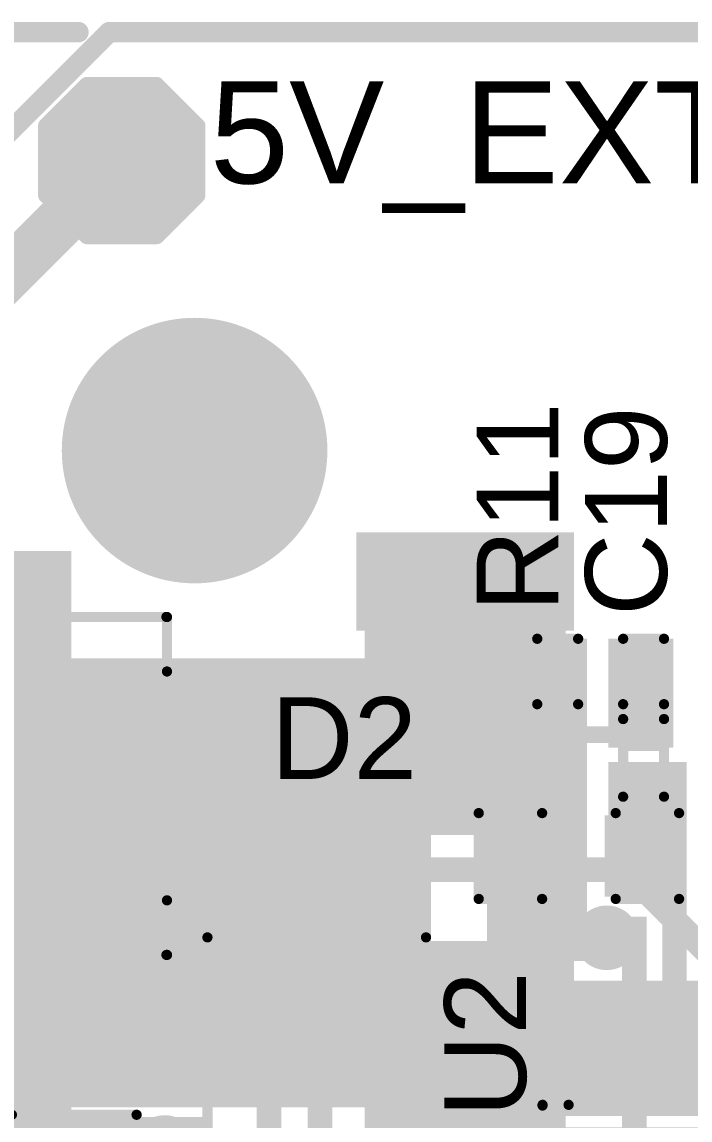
# Model space of a CAD drawing. Header units: millimetres. Extents: x -0.39 to 1.43, y -0.39 to 1.45.
# Drawn here: x -0.079 to 0.248, y 0.917 to 1.454 of the extents above; entities that cross this region are included whole.
import ezdxf

# ---------------------------------------------------------------- set-up
doc = ezdxf.new("R2010")
doc.units = ezdxf.units.MM
doc.header["$MEASUREMENT"] = 0
for name, color, linetype in [('BottomLayer', 5, 'Continuous'), ('BottomPaste', 16, 'Continuous'), ('BottomSolder', 6, 'Continuous'), ('Mechanical1', 6, 'Continuous'), ('Mechanical2', 216, 'Continuous'), ('MultiLayer', 9, 'Continuous'), ('PadHoleLayer', 156, 'Continuous'), ('TopLayer', 1, 'Continuous'), ('TopOverlay', 2, 'Continuous'), ('TopPaste', 8, 'Continuous'), ('TopSolder', 216, 'Continuous'), ('ViaHoleLayer', 16, 'Continuous')]:
    doc.layers.add(name, color=color, linetype=linetype)
doc.styles.add('Arial', font='', dxfattribs={"height": 0.2})
doc.styles.get('Arial').set_extended_font_data('Arial')

# ---------------------------------------------------------------- blocks, each defined once
blk = doc.blocks.new('10_HVSSOP___N___2')
at = {"layer": 'BottomLayer'}
h = blk.add_hatch(color=5, dxfattribs=at)
edge = h.paths.add_edge_path()
edge.add_arc((-0.02559, 0.02818), 0.00886, 0, 360)
h = blk.add_hatch(color=5, dxfattribs=at)
edge = h.paths.add_edge_path()
edge.add_arc((0.02559, 0.02818), 0.00886, 0, 360)
h = blk.add_hatch(color=5, dxfattribs=at)
edge = h.paths.add_edge_path()
edge.add_arc((-0.02559, 0), 0.00886, 0, 360)
h = blk.add_hatch(color=5, dxfattribs=at)
edge = h.paths.add_edge_path()
edge.add_arc((0.02559, 0), 0.00886, 0, 360)
h = blk.add_hatch(color=5, dxfattribs=at)
edge = h.paths.add_edge_path()
edge.add_arc((-0.02559, -0.02818), 0.00886, 0, 360)
h = blk.add_hatch(color=5, dxfattribs=at)
edge = h.paths.add_edge_path()
edge.add_arc((0.02559, -0.02818), 0.00886, 0, 360)
at = {"layer": 'BottomSolder'}
h = blk.add_hatch(color=6, dxfattribs=at)
edge = h.paths.add_edge_path()
edge.add_arc((-0.02559, 0.02818), 0.01286, 0, 360)
h = blk.add_hatch(color=6, dxfattribs=at)
edge = h.paths.add_edge_path()
edge.add_arc((0.02559, 0.02818), 0.01286, 0, 360)
h = blk.add_hatch(color=6, dxfattribs=at)
edge = h.paths.add_edge_path()
edge.add_arc((-0.02559, 0), 0.01286, 0, 360)
h = blk.add_hatch(color=6, dxfattribs=at)
edge = h.paths.add_edge_path()
edge.add_arc((0.02559, 0), 0.01286, 0, 360)
h = blk.add_hatch(color=6, dxfattribs=at)
edge = h.paths.add_edge_path()
edge.add_arc((-0.02559, -0.02818), 0.01286, 0, 360)
h = blk.add_hatch(color=6, dxfattribs=at)
edge = h.paths.add_edge_path()
edge.add_arc((0.02559, -0.02818), 0.01286, 0, 360)
at = {"layer": 'MultiLayer'}
h = blk.add_hatch(color=9, dxfattribs=at)
edge = h.paths.add_edge_path()
edge.add_arc((-0.02559, 0.02818), 0.00886, 0, 360)
h = blk.add_hatch(color=9, dxfattribs=at)
edge = h.paths.add_edge_path()
edge.add_arc((0.02559, 0.02818), 0.00886, 0, 360)
h = blk.add_hatch(color=9, dxfattribs=at)
edge = h.paths.add_edge_path()
edge.add_arc((-0.02559, 0), 0.00886, 0, 360)
h = blk.add_hatch(color=9, dxfattribs=at)
edge = h.paths.add_edge_path()
edge.add_arc((0.02559, 0), 0.00886, 0, 360)
h = blk.add_hatch(color=9, dxfattribs=at)
edge = h.paths.add_edge_path()
edge.add_arc((-0.02559, -0.02818), 0.00886, 0, 360)
h = blk.add_hatch(color=9, dxfattribs=at)
edge = h.paths.add_edge_path()
edge.add_arc((0.02559, -0.02818), 0.00886, 0, 360)
at = {"layer": 'PadHoleLayer'}
h = blk.add_hatch(color=156, dxfattribs=at)
edge = h.paths.add_edge_path()
edge.add_arc((-0.02559, 0.02818), 0.00591, 0, 360)
h = blk.add_hatch(color=156, dxfattribs=at)
edge = h.paths.add_edge_path()
edge.add_arc((0.02559, 0.02818), 0.00591, 0, 360)
h = blk.add_hatch(color=156, dxfattribs=at)
edge = h.paths.add_edge_path()
edge.add_arc((-0.02559, 0), 0.00591, 0, 360)
h = blk.add_hatch(color=156, dxfattribs=at)
edge = h.paths.add_edge_path()
edge.add_arc((0.02559, 0), 0.00591, 0, 360)
h = blk.add_hatch(color=156, dxfattribs=at)
edge = h.paths.add_edge_path()
edge.add_arc((-0.02559, -0.02818), 0.00591, 0, 360)
h = blk.add_hatch(color=156, dxfattribs=at)
edge = h.paths.add_edge_path()
edge.add_arc((0.02559, -0.02818), 0.00591, 0, 360)
at = {"layer": 'TopLayer'}
for points in [[(-0.04331, 0.06102), (0.04331, 0.06102), (0.04331, -0.06102), (-0.04331, -0.06102)], [(-0.11516, 0.04528), (-0.05807, 0.04528), (-0.05807, 0.03346), (-0.11516, 0.03346)], [(0.05807, 0.04528), (0.11516, 0.04528), (0.11516, 0.03346), (0.05807, 0.03346)], [(-0.11516, 0.02559), (-0.05807, 0.02559), (-0.05807, 0.01378), (-0.11516, 0.01378)], [(0.05807, 0.02559), (0.11516, 0.02559), (0.11516, 0.01378), (0.05807, 0.01378)], [(-0.11516, 0.00591), (-0.05807, 0.00591), (-0.05807, -0.00591), (-0.11516, -0.00591)], [(0.05807, 0.00591), (0.11516, 0.00591), (0.11516, -0.00591), (0.05807, -0.00591)], [(-0.11516, -0.01378), (-0.05807, -0.01378), (-0.05807, -0.02559), (-0.11516, -0.02559)], [(0.05807, -0.01378), (0.11516, -0.01378), (0.11516, -0.02559), (0.05807, -0.02559)], [(-0.11516, -0.03346), (-0.05807, -0.03346), (-0.05807, -0.04528), (-0.11516, -0.04528)], [(0.05807, -0.03346), (0.11516, -0.03346), (0.11516, -0.04528), (0.05807, -0.04528)]]:
    blk.add_hatch(color=1, dxfattribs=at).paths.add_polyline_path(points)
h = blk.add_hatch(color=1, dxfattribs=at)
edge = h.paths.add_edge_path()
edge.add_arc((-0.02559, 0.02818), 0.00886, 0, 360)
h = blk.add_hatch(color=1, dxfattribs=at)
edge = h.paths.add_edge_path()
edge.add_arc((0.02559, 0.02818), 0.00886, 0, 360)
h = blk.add_hatch(color=1, dxfattribs=at)
edge = h.paths.add_edge_path()
edge.add_arc((-0.02559, 0), 0.00886, 0, 360)
h = blk.add_hatch(color=1, dxfattribs=at)
edge = h.paths.add_edge_path()
edge.add_arc((0.02559, 0), 0.00886, 0, 360)
h = blk.add_hatch(color=1, dxfattribs=at)
edge = h.paths.add_edge_path()
edge.add_arc((-0.02559, -0.02818), 0.00886, 0, 360)
h = blk.add_hatch(color=1, dxfattribs=at)
edge = h.paths.add_edge_path()
edge.add_arc((0.02559, -0.02818), 0.00886, 0, 360)
at = {"layer": 'TopPaste'}
for points in [[(-0.04331, 0.06102), (0.04331, 0.06102), (0.04331, -0.06102), (-0.04331, -0.06102)], [(-0.11516, 0.04528), (-0.05807, 0.04528), (-0.05807, 0.03346), (-0.11516, 0.03346)], [(0.05807, 0.04528), (0.11516, 0.04528), (0.11516, 0.03346), (0.05807, 0.03346)], [(-0.11516, 0.02559), (-0.05807, 0.02559), (-0.05807, 0.01378), (-0.11516, 0.01378)], [(0.05807, 0.02559), (0.11516, 0.02559), (0.11516, 0.01378), (0.05807, 0.01378)], [(-0.11516, 0.00591), (-0.05807, 0.00591), (-0.05807, -0.00591), (-0.11516, -0.00591)], [(0.05807, 0.00591), (0.11516, 0.00591), (0.11516, -0.00591), (0.05807, -0.00591)], [(-0.11516, -0.01378), (-0.05807, -0.01378), (-0.05807, -0.02559), (-0.11516, -0.02559)], [(0.05807, -0.01378), (0.11516, -0.01378), (0.11516, -0.02559), (0.05807, -0.02559)], [(-0.11516, -0.03346), (-0.05807, -0.03346), (-0.05807, -0.04528), (-0.11516, -0.04528)], [(0.05807, -0.03346), (0.11516, -0.03346), (0.11516, -0.04528), (0.05807, -0.04528)]]:
    blk.add_hatch(color=8, dxfattribs=at).paths.add_polyline_path(points)
at = {"layer": 'TopSolder'}
for points in [[(-0.04731, 0.06502), (0.04731, 0.06502), (0.04731, -0.06502), (-0.04731, -0.06502)], [(-0.11916, 0.04928), (-0.05407, 0.04928), (-0.05407, 0.02946), (-0.11916, 0.02946)], [(0.05407, 0.04928), (0.11916, 0.04928), (0.11916, 0.02946), (0.05407, 0.02946)], [(-0.11916, 0.02959), (-0.05407, 0.02959), (-0.05407, 0.00978), (-0.11916, 0.00978)], [(0.05407, 0.02959), (0.11916, 0.02959), (0.11916, 0.00978), (0.05407, 0.00978)], [(-0.11916, 0.00991), (-0.05407, 0.00991), (-0.05407, -0.00991), (-0.11916, -0.00991)], [(0.05407, 0.00991), (0.11916, 0.00991), (0.11916, -0.00991), (0.05407, -0.00991)], [(-0.11916, -0.00978), (-0.05407, -0.00978), (-0.05407, -0.02959), (-0.11916, -0.02959)], [(0.05407, -0.00978), (0.11916, -0.00978), (0.11916, -0.02959), (0.05407, -0.02959)], [(-0.11916, -0.02946), (-0.05407, -0.02946), (-0.05407, -0.04928), (-0.11916, -0.04928)], [(0.05407, -0.02946), (0.11916, -0.02946), (0.11916, -0.04928), (0.05407, -0.04928)]]:
    blk.add_hatch(color=216, dxfattribs=at).paths.add_polyline_path(points)
h = blk.add_hatch(color=216, dxfattribs=at)
edge = h.paths.add_edge_path()
edge.add_arc((-0.02559, 0.02818), 0.01286, 0, 360)
h = blk.add_hatch(color=216, dxfattribs=at)
edge = h.paths.add_edge_path()
edge.add_arc((0.02559, 0.02818), 0.01286, 0, 360)
h = blk.add_hatch(color=216, dxfattribs=at)
edge = h.paths.add_edge_path()
edge.add_arc((-0.02559, 0), 0.01286, 0, 360)
h = blk.add_hatch(color=216, dxfattribs=at)
edge = h.paths.add_edge_path()
edge.add_arc((0.02559, 0), 0.01286, 0, 360)
h = blk.add_hatch(color=216, dxfattribs=at)
edge = h.paths.add_edge_path()
edge.add_arc((-0.02559, -0.02818), 0.01286, 0, 360)
h = blk.add_hatch(color=216, dxfattribs=at)
edge = h.paths.add_edge_path()
edge.add_arc((0.02559, -0.02818), 0.01286, 0, 360)
at = {"layer": 'TopOverlay', "const_width": 0.005}
for points in [[(-0.05833, 0.06441), (-0.05833, 0.05167)], [(-0.05833, 0.06441), (0.058, 0.06441)], [(0.05833, 0.06441), (0.05833, 0.05167)], [(-0.127, 0.044), (-0.127, 0.034)], [(-0.127, 0.044), (-0.122, 0.039)], [(-0.122, 0.039), (-0.127, 0.034)], [(-0.05833, -0.05167), (-0.05833, -0.06441)], [(0.05833, -0.05167), (0.05833, -0.06441)], [(-0.05833, -0.06441), (0.058, -0.06441)]]:
    blk.add_lwpolyline(points, dxfattribs=at)
at = {"layer": 'TopOverlay', "const_width": 0.0025}
for points in [[(-0.05958, 0.06441, 1), (-0.05708, 0.06441, 1)], [(-0.05958, 0.06441, 1), (-0.05708, 0.06441, 1)], [(0.05675, 0.06441, 1), (0.05925, 0.06441, 1)], [(0.05708, 0.06441, 1), (0.05958, 0.06441, 1)], [(-0.05958, 0.05167, 1), (-0.05708, 0.05167, 1)], [(0.05708, 0.05167, 1), (0.05958, 0.05167, 1)], [(-0.12825, 0.044, 1), (-0.12575, 0.044, 1)], [(-0.12825, 0.044, 1), (-0.12575, 0.044, 1)], [(-0.12325, 0.039, 1), (-0.12075, 0.039, 1)], [(-0.12325, 0.039, 1), (-0.12075, 0.039, 1)], [(-0.12825, 0.034, 1), (-0.12575, 0.034, 1)], [(-0.12825, 0.034, 1), (-0.12575, 0.034, 1)], [(-0.05958, -0.05167, 1), (-0.05708, -0.05167, 1)], [(0.05708, -0.05167, 1), (0.05958, -0.05167, 1)], [(-0.05958, -0.06441, 1), (-0.05708, -0.06441, 1)], [(-0.05958, -0.06441, 1), (-0.05708, -0.06441, 1)], [(0.05675, -0.06441, 1), (0.05925, -0.06441, 1)], [(0.05708, -0.06441, 1), (0.05958, -0.06441, 1)]]:
    blk.add_lwpolyline(points, format="xyb", close=True, dxfattribs=at)
blk = doc.blocks.new('SMA_35')
at = {"layer": 'TopLayer'}
for points in [[(-0.12795, 0.03346), (-0.02953, 0.03346), (-0.02953, -0.03346), (-0.12795, -0.03346)], [(0.02953, 0.03346), (0.12795, 0.03346), (0.12795, -0.03346), (0.02953, -0.03346)]]:
    blk.add_hatch(color=1, dxfattribs=at).paths.add_polyline_path(points)
at = {"layer": 'TopOverlay'}
for points in [[(-0.175, -0.05597), (-0.12905, -0.05597), (-0.12905, 0.05598), (-0.175, 0.05598)], [(-0.12992, 0.03638), (-0.1022, 0.03638), (-0.1022, 0.05598), (-0.12992, 0.05598)], [(-0.12992, -0.05598), (-0.1022, -0.05598), (-0.1022, -0.03638), (-0.12992, -0.03638)]]:
    blk.add_hatch(color=2, dxfattribs=at).paths.add_polyline_path(points)
at = {"layer": 'TopPaste'}
for points in [[(-0.12795, 0.03346), (-0.02953, 0.03346), (-0.02953, -0.03346), (-0.12795, -0.03346)], [(0.02953, 0.03346), (0.12795, 0.03346), (0.12795, -0.03346), (0.02953, -0.03346)]]:
    blk.add_hatch(color=8, dxfattribs=at).paths.add_polyline_path(points)
at = {"layer": 'TopSolder'}
for points in [[(-0.13195, 0.03746), (-0.02553, 0.03746), (-0.02553, -0.03746), (-0.13195, -0.03746)], [(0.02553, 0.03746), (0.13195, 0.03746), (0.13195, -0.03746), (0.02553, -0.03746)]]:
    blk.add_hatch(color=216, dxfattribs=at).paths.add_polyline_path(points)
at = {"layer": 'TopOverlay', "const_width": 0.005}
for points in [[(0.08115, 0.05345), (-0.10465, 0.05345)], [(0.08115, 0.03985), (0.08115, 0.05345)], [(0.08115, -0.05345), (0.08115, -0.03985)], [(0.08115, -0.05345), (-0.10465, -0.05345)]]:
    blk.add_lwpolyline(points, dxfattribs=at)
at = {"layer": 'TopOverlay', "const_width": 0.0025}
for points in [[(-0.1059, 0.05345, 1), (-0.1034, 0.05345, 1)], [(0.0799, 0.05345, 1), (0.0824, 0.05345, 1)], [(0.0799, 0.05345, 1), (0.0824, 0.05345, 1)], [(0.0799, 0.03985, 1), (0.0824, 0.03985, 1)], [(0.0799, -0.03985, 1), (0.0824, -0.03985, 1)], [(-0.1059, -0.05345, 1), (-0.1034, -0.05345, 1)], [(0.0799, -0.05345, 1), (0.0824, -0.05345, 1)], [(0.0799, -0.05345, 1), (0.0824, -0.05345, 1)]]:
    blk.add_lwpolyline(points, format="xyb", close=True, dxfattribs=at)
blk = doc.blocks.new('TEST_POINT_38')
at = {"layer": 'TopLayer'}
blk.add_hatch(color=1, dxfattribs=at).paths.add_polyline_path([(0.015, 0.03), (-0.015, 0.03), (-0.03, 0.015), (-0.03, -0.015), (-0.015, -0.03), (0.015, -0.03), (0.03, -0.015), (0.03, 0.015)])
at = {"layer": 'TopPaste'}
blk.add_hatch(color=8, dxfattribs=at).paths.add_polyline_path([(0.015, 0.03), (-0.015, 0.03), (-0.03, 0.015), (-0.03, -0.015), (-0.015, -0.03), (0.015, -0.03), (0.03, -0.015), (0.03, 0.015)])
at = {"layer": 'TopSolder'}
blk.add_hatch(color=216, dxfattribs=at).paths.add_polyline_path([(0.017, 0.034), (-0.017, 0.034), (-0.034, 0.017), (-0.034, -0.017), (-0.017, -0.034), (0.017, -0.034), (0.034, -0.017), (0.034, 0.017)])
at = {"layer": 'TopOverlay', "const_width": 0.00787}
for points in [[(-0.037, 0.017), (-0.017, 0.037)], [(-0.017, 0.037), (0.017, 0.037)], [(-0.017, 0.037), (0.017, 0.037)], [(0.017, 0.037), (0.037, 0.017)], [(-0.037, -0.017), (-0.037, 0.017)], [(0.037, -0.017), (0.037, 0.017)], [(-0.037, -0.017), (-0.017, -0.037)], [(0.017, -0.037), (0.037, -0.017)], [(-0.017, -0.037), (0.017, -0.037)], [(-0.017, -0.037), (0.017, -0.037)]]:
    blk.add_lwpolyline(points, dxfattribs=at)
at = {"layer": 'TopOverlay', "const_width": 0.00394}
for points in [[(-0.01897, 0.037, 1), (-0.01503, 0.037, 1)], [(-0.01897, 0.037, 1), (-0.01503, 0.037, 1)], [(-0.01897, 0.037, 1), (-0.01503, 0.037, 1)], [(0.01503, 0.037, 1), (0.01897, 0.037, 1)], [(0.01503, 0.037, 1), (0.01897, 0.037, 1)], [(0.01503, 0.037, 1), (0.01897, 0.037, 1)], [(-0.03897, 0.017, 1), (-0.03503, 0.017, 1)], [(-0.03897, 0.017, 1), (-0.03503, 0.017, 1)], [(0.03503, 0.017, 1), (0.03897, 0.017, 1)], [(0.03503, 0.017, 1), (0.03897, 0.017, 1)], [(-0.03897, -0.017, 1), (-0.03503, -0.017, 1)], [(-0.03897, -0.017, 1), (-0.03503, -0.017, 1)], [(0.03503, -0.017, 1), (0.03897, -0.017, 1)], [(0.03503, -0.017, 1), (0.03897, -0.017, 1)], [(-0.01897, -0.037, 1), (-0.01503, -0.037, 1)], [(-0.01897, -0.037, 1), (-0.01503, -0.037, 1)], [(-0.01897, -0.037, 1), (-0.01503, -0.037, 1)], [(0.01503, -0.037, 1), (0.01897, -0.037, 1)], [(0.01503, -0.037, 1), (0.01897, -0.037, 1)], [(0.01503, -0.037, 1), (0.01897, -0.037, 1)]]:
    blk.add_lwpolyline(points, format="xyb", close=True, dxfattribs=at)
blk = doc.blocks.new('C___1210_46')
at = {"layer": 'TopLayer'}
for points in [[(-0.08, 0.055), (-0.02, 0.055), (-0.02, -0.055), (-0.08, -0.055)], [(0.02, 0.055), (0.08, 0.055), (0.08, -0.055), (0.02, -0.055)]]:
    blk.add_hatch(color=1, dxfattribs=at).paths.add_polyline_path(points)
at = {"layer": 'TopPaste'}
for points in [[(-0.08, 0.055), (-0.02, 0.055), (-0.02, -0.055), (-0.08, -0.055)], [(0.02, 0.055), (0.08, 0.055), (0.08, -0.055), (0.02, -0.055)]]:
    blk.add_hatch(color=8, dxfattribs=at).paths.add_polyline_path(points)
at = {"layer": 'TopSolder'}
for points in [[(-0.084, 0.059), (-0.016, 0.059), (-0.016, -0.059), (-0.084, -0.059)], [(0.016, 0.059), (0.084, 0.059), (0.084, -0.059), (0.016, -0.059)]]:
    blk.add_hatch(color=216, dxfattribs=at).paths.add_polyline_path(points)
at = {"layer": 'TopOverlay', "const_width": 0.005}
for points in [[(-0.023, 0.059), (-0.084, 0.059)], [(-0.084, 0.059), (-0.084, -0.059)], [(0.084, 0.059), (0.023, 0.059)], [(0.084, 0.059), (0.084, -0.059)], [(-0.023, -0.059), (-0.084, -0.059)], [(0.084, -0.059), (0.023, -0.059)]]:
    blk.add_lwpolyline(points, dxfattribs=at)
at = {"layer": 'TopOverlay', "const_width": 0.0025}
for points in [[(-0.08525, 0.059, 1), (-0.08275, 0.059, 1)], [(-0.08525, 0.059, 1), (-0.08275, 0.059, 1)], [(-0.02425, 0.059, 1), (-0.02175, 0.059, 1)], [(0.02175, 0.059, 1), (0.02425, 0.059, 1)], [(0.08275, 0.059, 1), (0.08525, 0.059, 1)], [(0.08275, 0.059, 1), (0.08525, 0.059, 1)], [(-0.08525, -0.059, 1), (-0.08275, -0.059, 1)], [(-0.08525, -0.059, 1), (-0.08275, -0.059, 1)], [(-0.02425, -0.059, 1), (-0.02175, -0.059, 1)], [(0.02175, -0.059, 1), (0.02425, -0.059, 1)], [(0.08275, -0.059, 1), (0.08525, -0.059, 1)], [(0.08275, -0.059, 1), (0.08525, -0.059, 1)]]:
    blk.add_lwpolyline(points, format="xyb", close=True, dxfattribs=at)
blk = doc.blocks.new('R___0201_60')
at = {"layer": 'TopLayer'}
for points in [[(-0.01614, 0.00728), (-0.00551, 0.00728), (-0.00551, -0.00728), (-0.01614, -0.00728)], [(0.00551, 0.00728), (0.01614, 0.00728), (0.01614, -0.00728), (0.00551, -0.00728)]]:
    blk.add_hatch(color=1, dxfattribs=at).paths.add_polyline_path(points)
at = {"layer": 'TopPaste'}
for points in [[(-0.01614, 0.00728), (-0.00551, 0.00728), (-0.00551, -0.00728), (-0.01614, -0.00728)], [(0.00551, 0.00728), (0.01614, 0.00728), (0.01614, -0.00728), (0.00551, -0.00728)]]:
    blk.add_hatch(color=8, dxfattribs=at).paths.add_polyline_path(points)
at = {"layer": 'TopSolder'}
for points in [[(-0.01831, 0.00945), (-0.00335, 0.00945), (-0.00335, -0.00945), (-0.01831, -0.00945)], [(0.00335, 0.00945), (0.01831, 0.00945), (0.01831, -0.00945), (0.00335, -0.00945)]]:
    blk.add_hatch(color=216, dxfattribs=at).paths.add_polyline_path(points)
at = {"layer": 'TopOverlay', "const_width": 0.005}
for points in [[(-0.019, -0.01), (-0.019, 0.01)], [(0.019, 0.01), (-0.019, 0.01)], [(0.019, -0.01), (0.019, 0.01)], [(0.019, -0.01), (-0.019, -0.01)]]:
    blk.add_lwpolyline(points, dxfattribs=at)
at = {"layer": 'TopOverlay', "const_width": 0.0025}
for points in [[(-0.02025, 0.01, 1), (-0.01775, 0.01, 1)], [(-0.02025, 0.01, 1), (-0.01775, 0.01, 1)], [(0.01775, 0.01, 1), (0.02025, 0.01, 1)], [(0.01775, 0.01, 1), (0.02025, 0.01, 1)], [(-0.02025, -0.01, 1), (-0.01775, -0.01, 1)], [(-0.02025, -0.01, 1), (-0.01775, -0.01, 1)], [(0.01775, -0.01, 1), (0.02025, -0.01, 1)], [(0.01775, -0.01, 1), (0.02025, -0.01, 1)]]:
    blk.add_lwpolyline(points, format="xyb", close=True, dxfattribs=at)
blk = doc.blocks.new('PSPMAA0412_1R0M_ANP__67')
at = {"layer": 'TopLayer'}
for points in [[(-0.09744, 0.04528), (-0.04232, 0.04528), (-0.04232, -0.04528), (-0.09744, -0.04528)], [(0.04232, 0.04528), (0.09744, 0.04528), (0.09744, -0.04528), (0.04232, -0.04528)]]:
    blk.add_hatch(color=1, dxfattribs=at).paths.add_polyline_path(points)
at = {"layer": 'TopPaste'}
for points in [[(-0.09744, 0.04528), (-0.04232, 0.04528), (-0.04232, -0.04528), (-0.09744, -0.04528)], [(0.04232, 0.04528), (0.09744, 0.04528), (0.09744, -0.04528), (0.04232, -0.04528)]]:
    blk.add_hatch(color=8, dxfattribs=at).paths.add_polyline_path(points)
at = {"layer": 'TopSolder'}
for points in [[(-0.10144, 0.04928), (-0.03832, 0.04928), (-0.03832, -0.04928), (-0.10144, -0.04928)], [(0.03832, 0.04928), (0.10144, 0.04928), (0.10144, -0.04928), (0.03832, -0.04928)]]:
    blk.add_hatch(color=216, dxfattribs=at).paths.add_polyline_path(points)
at = {"layer": 'TopOverlay', "const_width": 0.005}
for points in [[(-0.08688, 0.08268), (-0.08688, 0.056)], [(0, 0.08268), (-0.08661, 0.08268)], [(0.08661, 0.08268), (0, 0.08268)], [(0.08688, 0.08268), (0.08688, 0.056)], [(-0.08688, -0.056), (-0.08688, -0.08268)], [(0.08688, -0.056), (0.08688, -0.08268)], [(0, -0.08268), (-0.08661, -0.08268)], [(0.08661, -0.08268), (0, -0.08268)]]:
    blk.add_lwpolyline(points, dxfattribs=at)
at = {"layer": 'TopOverlay', "const_width": 0.0025}
for points in [[(-0.08813, 0.08268, 1), (-0.08563, 0.08268, 1)], [(-0.08786, 0.08268, 1), (-0.08536, 0.08268, 1)], [(-0.00125, 0.08268, 1), (0.00125, 0.08268, 1)], [(-0.00125, 0.08268, 1), (0.00125, 0.08268, 1)], [(0.08536, 0.08268, 1), (0.08786, 0.08268, 1)], [(0.08563, 0.08268, 1), (0.08813, 0.08268, 1)], [(-0.08813, 0.056, 1), (-0.08563, 0.056, 1)], [(0.08563, 0.056, 1), (0.08813, 0.056, 1)], [(-0.08813, -0.056, 1), (-0.08563, -0.056, 1)], [(0.08563, -0.056, 1), (0.08813, -0.056, 1)], [(-0.08813, -0.08268, 1), (-0.08563, -0.08268, 1)], [(-0.08786, -0.08268, 1), (-0.08536, -0.08268, 1)], [(-0.00125, -0.08268, 1), (0.00125, -0.08268, 1)], [(-0.00125, -0.08268, 1), (0.00125, -0.08268, 1)], [(0.08536, -0.08268, 1), (0.08786, -0.08268, 1)], [(0.08563, -0.08268, 1), (0.08813, -0.08268, 1)]]:
    blk.add_lwpolyline(points, format="xyb", close=True, dxfattribs=at)
blk = doc.blocks.new('C___0402_72')
at = {"layer": 'TopLayer'}
for points in [[(-0.0275, -0.0125), (-0.0275, 0.0125), (-0.0095, 0.0125), (-0.0095, -0.0125)], [(0.0095, -0.0125), (0.0095, 0.0125), (0.0275, 0.0125), (0.0275, -0.0125)]]:
    blk.add_hatch(color=1, dxfattribs=at).paths.add_polyline_path(points)
at = {"layer": 'TopPaste'}
for points in [[(-0.0275, -0.0125), (-0.0275, 0.0125), (-0.0095, 0.0125), (-0.0095, -0.0125)], [(0.0095, -0.0125), (0.0095, 0.0125), (0.0275, 0.0125), (0.0275, -0.0125)]]:
    blk.add_hatch(color=8, dxfattribs=at).paths.add_polyline_path(points)
at = {"layer": 'TopSolder'}
for points in [[(-0.02986, -0.01486), (-0.02986, 0.01486), (-0.00714, 0.01486), (-0.00714, -0.01486)], [(0.00714, -0.01486), (0.00714, 0.01486), (0.02986, 0.01486), (0.02986, -0.01486)]]:
    blk.add_hatch(color=216, dxfattribs=at).paths.add_polyline_path(points)
at = {"layer": 'TopOverlay', "const_width": 0.005}
for points in [[(-0.031, 0.016), (-0.011, 0.016)], [(-0.031, -0.016), (-0.031, 0.016)], [(0.011, 0.016), (0.031, 0.016)], [(0.031, -0.016), (0.031, 0.016)], [(-0.031, -0.016), (-0.011, -0.016)], [(0.011, -0.016), (0.031, -0.016)]]:
    blk.add_lwpolyline(points, dxfattribs=at)
at = {"layer": 'TopOverlay', "const_width": 0.0025}
for points in [[(-0.03225, 0.016, 1), (-0.02975, 0.016, 1)], [(-0.03225, 0.016, 1), (-0.02975, 0.016, 1)], [(-0.01225, 0.016, 1), (-0.00975, 0.016, 1)], [(0.00975, 0.016, 1), (0.01225, 0.016, 1)], [(0.02975, 0.016, 1), (0.03225, 0.016, 1)], [(0.02975, 0.016, 1), (0.03225, 0.016, 1)], [(-0.03225, -0.016, 1), (-0.02975, -0.016, 1)], [(-0.03225, -0.016, 1), (-0.02975, -0.016, 1)], [(-0.01225, -0.016, 1), (-0.00975, -0.016, 1)], [(0.00975, -0.016, 1), (0.01225, -0.016, 1)], [(0.02975, -0.016, 1), (0.03225, -0.016, 1)], [(0.02975, -0.016, 1), (0.03225, -0.016, 1)]]:
    blk.add_lwpolyline(points, format="xyb", close=True, dxfattribs=at)
blk = doc.blocks.new('C___0603_73')
at = {"layer": 'TopLayer'}
for points in [[(-0.015, 0.0175), (-0.015, -0.0175), (-0.045, -0.0175), (-0.045, 0.0175)], [(0.045, 0.0175), (0.045, -0.0175), (0.015, -0.0175), (0.015, 0.0175)]]:
    blk.add_hatch(color=1, dxfattribs=at).paths.add_polyline_path(points)
at = {"layer": 'TopPaste'}
for points in [[(-0.015, 0.0175), (-0.015, -0.0175), (-0.045, -0.0175), (-0.045, 0.0175)], [(0.045, 0.0175), (0.045, -0.0175), (0.015, -0.0175), (0.015, 0.0175)]]:
    blk.add_hatch(color=8, dxfattribs=at).paths.add_polyline_path(points)
at = {"layer": 'TopSolder'}
for points in [[(-0.01264, 0.01986), (-0.01264, -0.01986), (-0.04736, -0.01986), (-0.04736, 0.01986)], [(0.04736, 0.01986), (0.04736, -0.01986), (0.01264, -0.01986), (0.01264, 0.01986)]]:
    blk.add_hatch(color=216, dxfattribs=at).paths.add_polyline_path(points)
at = {"layer": 'TopOverlay', "const_width": 0.005}
for points in [[(-0.049, -0.021), (-0.049, 0.021)], [(-0.049, 0.021), (-0.018, 0.021)], [(0.018, 0.021), (0.049, 0.021)], [(0.049, -0.021), (0.049, 0.021)], [(-0.049, -0.021), (-0.018, -0.021)], [(0.018, -0.021), (0.049, -0.021)]]:
    blk.add_lwpolyline(points, dxfattribs=at)
at = {"layer": 'TopOverlay', "const_width": 0.0025}
for points in [[(-0.05025, 0.021, 1), (-0.04775, 0.021, 1)], [(-0.05025, 0.021, 1), (-0.04775, 0.021, 1)], [(-0.01925, 0.021, 1), (-0.01675, 0.021, 1)], [(0.01675, 0.021, 1), (0.01925, 0.021, 1)], [(0.04775, 0.021, 1), (0.05025, 0.021, 1)], [(0.04775, 0.021, 1), (0.05025, 0.021, 1)], [(-0.05025, -0.021, 1), (-0.04775, -0.021, 1)], [(-0.05025, -0.021, 1), (-0.04775, -0.021, 1)], [(-0.01925, -0.021, 1), (-0.01675, -0.021, 1)], [(0.01675, -0.021, 1), (0.01925, -0.021, 1)], [(0.04775, -0.021, 1), (0.05025, -0.021, 1)], [(0.04775, -0.021, 1), (0.05025, -0.021, 1)]]:
    blk.add_lwpolyline(points, format="xyb", close=True, dxfattribs=at)
blk = doc.blocks.new('PHF254SMD___B_83')
at = {"layer": 'BottomLayer'}
for points in [[(-0.62008, -0.05512), (-0.57992, -0.05512), (-0.57992, -0.15354), (-0.62008, -0.15354)], [(-0.52008, -0.05512), (-0.47992, -0.05512), (-0.47992, -0.15354), (-0.52008, -0.15354)], [(-0.42008, -0.05512), (-0.37992, -0.05512), (-0.37992, -0.15354), (-0.42008, -0.15354)]]:
    blk.add_hatch(color=5, dxfattribs=at).paths.add_polyline_path(points)
at = {"layer": 'BottomPaste'}
for points in [[(-0.62008, -0.05512), (-0.57992, -0.05512), (-0.57992, -0.15354), (-0.62008, -0.15354)], [(-0.52008, -0.05512), (-0.47992, -0.05512), (-0.47992, -0.15354), (-0.52008, -0.15354)], [(-0.42008, -0.05512), (-0.37992, -0.05512), (-0.37992, -0.15354), (-0.42008, -0.15354)]]:
    blk.add_hatch(color=16, dxfattribs=at).paths.add_polyline_path(points)
at = {"layer": 'BottomSolder'}
for points in [[(-0.62408, -0.05112), (-0.57592, -0.05112), (-0.57592, -0.15754), (-0.62408, -0.15754)], [(-0.52408, -0.05112), (-0.47592, -0.05112), (-0.47592, -0.15754), (-0.52408, -0.15754)], [(-0.42408, -0.05112), (-0.37592, -0.05112), (-0.37592, -0.15754), (-0.42408, -0.15754)]]:
    blk.add_hatch(color=6, dxfattribs=at).paths.add_polyline_path(points)

msp = doc.modelspace()

# ---------------------------------------------------------------- hatches: boundary and pattern name
at = {"layer": 'BottomLayer'}
h = msp.add_hatch(color=5, dxfattribs=at)
edge = h.paths.add_edge_path()
edge.add_arc((-0.03, 1.386), 0.01181, 0, 360)
h = msp.add_hatch(color=5, dxfattribs=at)
edge = h.paths.add_edge_path()
edge.add_arc((0.00562, 1.24409), 0.06299, 0, 360)
for points in [[(0.08878, 1.06321), (0.18721, 1.06321), (0.18721, 1.20008), (0.08878, 1.20008)], [(-0.15763, 0.692), (-0.05475, 0.692), (-0.05475, 1.195), (-0.15763, 1.195)], [(0.08878, 0.85992), (0.18721, 0.85992), (0.18721, 1.00008), (0.08878, 1.00008)], [(-0.04687, 0.7851), (0.01338, 0.7851), (0.01338, 0.918), (-0.04687, 0.918)]]:
    msp.add_hatch(color=5, dxfattribs=at).paths.add_polyline_path(points)
h = msp.add_hatch(color=5, dxfattribs=at)
edge = h.paths.add_edge_path()
edge.add_arc((0.114, 1.12177), 0.01181, 0, 360)
h = msp.add_hatch(color=5, dxfattribs=at)
edge = h.paths.add_edge_path()
edge.add_arc((0.15034, 1.12177), 0.01181, 0, 360)
h = msp.add_hatch(color=5, dxfattribs=at)
edge = h.paths.add_edge_path()
edge.add_arc((0.20724, 1.00569), 0.01181, 0, 360)
h = msp.add_hatch(color=5, dxfattribs=at)
edge = h.paths.add_edge_path()
edge.add_arc((0.067, 0.942), 0.01181, 0, 360)
at = {"layer": 'BottomSolder'}
h = msp.add_hatch(color=6, dxfattribs=at)
edge = h.paths.add_edge_path()
edge.add_arc((-0.03, 1.386), 0.01581, 0, 360)
h = msp.add_hatch(color=6, dxfattribs=at)
edge = h.paths.add_edge_path()
edge.add_arc((0.00562, 1.24409), 0.06496, 0, 360)
h = msp.add_hatch(color=6, dxfattribs=at)
edge = h.paths.add_edge_path()
edge.add_arc((0.114, 1.12177), 0.01581, 0, 360)
h = msp.add_hatch(color=6, dxfattribs=at)
edge = h.paths.add_edge_path()
edge.add_arc((0.15034, 1.12177), 0.01581, 0, 360)
h = msp.add_hatch(color=6, dxfattribs=at)
edge = h.paths.add_edge_path()
edge.add_arc((0.20724, 1.00569), 0.01581, 0, 360)
h = msp.add_hatch(color=6, dxfattribs=at)
edge = h.paths.add_edge_path()
edge.add_arc((0.067, 0.942), 0.01581, 0, 360)
h = msp.add_hatch(color=6, dxfattribs=at)
edge = h.paths.add_edge_path()
edge.add_arc((-0.009, 0.90307), 0.01581, 0, 360)
at = {"layer": 'MultiLayer'}
h = msp.add_hatch(color=9, dxfattribs=at)
edge = h.paths.add_edge_path()
edge.add_arc((0.00562, 1.24409), 0.06299, 0, 360)
at = {"layer": 'PadHoleLayer'}
h = msp.add_hatch(color=156, dxfattribs=at)
edge = h.paths.add_edge_path()
edge.add_arc((0.00562, 1.24409), 0.06299, 0, 360)
at = {"layer": 'TopLayer'}
h = msp.add_hatch(color=1, dxfattribs=at)
edge = h.paths.add_edge_path()
edge.add_arc((-0.03, 1.386), 0.01181, 0, 360)
h = msp.add_hatch(color=1, dxfattribs=at)
edge = h.paths.add_edge_path()
edge.add_arc((0.00562, 1.24409), 0.06299, 0, 360)
for points in [[(0.19763, 1.152), (0.17163, 1.152), (0.17163, 1.04571), (0.19763, 1.04571)], [(0.23988, 1.152), (0.20797, 1.152), (0.20797, 1.09872), (0.23988, 1.09872)], [(-0.093, 0.92269), (0.09482, 0.92269), (0.09482, 1.14244), (-0.093, 1.14244)], [(0.20797, 1.02821), (0.23988, 1.02821), (0.23988, 1.09172), (0.20797, 1.09172)], [(0.24638, 1.09172), (0.23434, 1.09172), (0.23434, 0.92269), (0.24638, 0.92269)], [(0.19763, 1.06321), (0.14861, 1.06321), (0.14861, 0.99432), (0.19763, 0.99432)], [(0.16234, 0.99432), (0.22669, 0.99432), (0.22669, 1.016), (0.16234, 1.016)], [(0.22669, 1.016), (0.21465, 1.016), (0.21465, 0.90399), (0.22669, 0.90399)], [(0.015, 0.92269), (0.20678, 0.92269), (0.20678, 0.98078), (0.015, 0.98078)]]:
    msp.add_hatch(color=1, dxfattribs=at).paths.add_polyline_path(points)
h = msp.add_hatch(color=1, dxfattribs=at)
edge = h.paths.add_edge_path()
edge.add_arc((0.114, 1.12177), 0.01181, 0, 360)
h = msp.add_hatch(color=1, dxfattribs=at)
edge = h.paths.add_edge_path()
edge.add_arc((0.15034, 1.12177), 0.01181, 0, 360)
h = msp.add_hatch(color=1, dxfattribs=at)
edge = h.paths.add_edge_path()
edge.add_arc((0.20724, 1.00569), 0.01181, 0, 360)
h = msp.add_hatch(color=1, dxfattribs=at)
edge = h.paths.add_edge_path()
edge.add_arc((0.067, 0.942), 0.01181, 0, 360)
at = {"layer": 'TopSolder'}
h = msp.add_hatch(color=216, dxfattribs=at)
edge = h.paths.add_edge_path()
edge.add_arc((-0.03, 1.386), 0.01581, 0, 360)
h = msp.add_hatch(color=216, dxfattribs=at)
edge = h.paths.add_edge_path()
edge.add_arc((0.00562, 1.24409), 0.06496, 0, 360)
h = msp.add_hatch(color=216, dxfattribs=at)
edge = h.paths.add_edge_path()
edge.add_arc((0.114, 1.12177), 0.01581, 0, 360)
h = msp.add_hatch(color=216, dxfattribs=at)
edge = h.paths.add_edge_path()
edge.add_arc((0.15034, 1.12177), 0.01581, 0, 360)
h = msp.add_hatch(color=216, dxfattribs=at)
edge = h.paths.add_edge_path()
edge.add_arc((0.20724, 1.00569), 0.01581, 0, 360)
h = msp.add_hatch(color=216, dxfattribs=at)
edge = h.paths.add_edge_path()
edge.add_arc((0.067, 0.942), 0.01581, 0, 360)
h = msp.add_hatch(color=216, dxfattribs=at)
edge = h.paths.add_edge_path()
edge.add_arc((-0.009, 0.90307), 0.01581, 0, 360)
at = {"layer": 'ViaHoleLayer'}
h = msp.add_hatch(color=16, dxfattribs=at)
edge = h.paths.add_edge_path()
edge.add_arc((-0.03, 1.386), 0.00591, 0, 360)
h = msp.add_hatch(color=16, dxfattribs=at)
edge = h.paths.add_edge_path()
edge.add_arc((0.114, 1.12177), 0.00591, 0, 360)
h = msp.add_hatch(color=16, dxfattribs=at)
edge = h.paths.add_edge_path()
edge.add_arc((0.15034, 1.12177), 0.00591, 0, 360)
h = msp.add_hatch(color=16, dxfattribs=at)
edge = h.paths.add_edge_path()
edge.add_arc((0.20724, 1.00569), 0.00591, 0, 360)
h = msp.add_hatch(color=16, dxfattribs=at)
edge = h.paths.add_edge_path()
edge.add_arc((0.067, 0.942), 0.00591, 0, 360)

# ---------------------------------------------------------------- linework, layer by layer
at = {"layer": 'BottomLayer'}
for points, const_width in [([(-0.18108, 1.23492), (-0.03, 1.386)], 0.025), ([(0.13799, 1.08), (0.16713, 1.08)], 0.02), ([(0.16713, 1.08), (0.17407, 1.07306)], 0.02), ([(0.042, 1), (0.081, 1.039)], 0.012), ([(0.081, 1.039), (0.216, 1.039)], 0.012), ([(0.216, 1.039), (0.275, 0.98)], 0.012), ([(0.042, 0.84354), (0.042, 1)], 0.012), ([(0.067, 0.85022), (0.067, 0.942)], 0.012), ([(0.162, 0.931), (0.41358, 0.931)], 0.025)]:
    msp.add_lwpolyline(points, dxfattribs=dict(at, const_width=const_width))
for points, const_width in [([(-0.03625, 1.386, 1), (-0.02375, 1.386, 1)], 0.0125), ([(0.13299, 1.08, 1), (0.14299, 1.08, 1)], 0.01), ([(0.16213, 1.08, 1), (0.17213, 1.08, 1)], 0.01), ([(0.16213, 1.08, 1), (0.17213, 1.08, 1)], 0.01), ([(0.16907, 1.07306, 1), (0.17907, 1.07306, 1)], 0.01), ([(0.078, 1.039, 1), (0.084, 1.039, 1)], 0.006), ([(0.078, 1.039, 1), (0.084, 1.039, 1)], 0.006), ([(0.213, 1.039, 1), (0.219, 1.039, 1)], 0.006), ([(0.213, 1.039, 1), (0.219, 1.039, 1)], 0.006), ([(0.039, 1, 1), (0.045, 1, 1)], 0.006), ([(0.039, 1, 1), (0.045, 1, 1)], 0.006), ([(0.064, 0.942, 1), (0.07, 0.942, 1)], 0.006), ([(0.15575, 0.931, 1), (0.16825, 0.931, 1)], 0.0125)]:
    msp.add_lwpolyline(points, format="xyb", close=True, dxfattribs=dict(at, const_width=const_width))
at = {"layer": 'Mechanical1', "const_width": 0.01}
msp.add_lwpolyline([(-0.37101, 1.44882), (-0.05119, 1.44882)], dxfattribs=at)
at = {"layer": 'Mechanical1', "const_width": 0.005}
msp.add_lwpolyline([(-0.05369, 1.44882, 1), (-0.04869, 1.44882, 1)], format="xyb", close=True, dxfattribs=at)
at = {"layer": 'Mechanical2', "const_width": 0.01}
for points in [[(-0.20319, 1.28182), (-0.03619, 1.44882)], [(-0.03619, 1.44882), (1.2631, 1.44882)]]:
    msp.add_lwpolyline(points, dxfattribs=at)
at = {"layer": 'Mechanical2', "const_width": 0.005}
msp.add_lwpolyline([(-0.03869, 1.44882, 1), (-0.03369, 1.44882, 1)], format="xyb", close=True, dxfattribs=at)
msp.add_lwpolyline([(-0.03869, 1.44882, 1), (-0.03369, 1.44882, 1)], format="xyb", close=True, dxfattribs=at)
at = {"layer": 'TopLayer', "const_width": 0.008}
for points in [[(0.17761, 1.00369), (0.17761, 1.04571)], [(0.17761, 1.00369), (0.1823, 0.999)]]:
    msp.add_lwpolyline(points, dxfattribs=at)
at = {"layer": 'TopLayer', "const_width": 0.004}
for points in [[(0.17561, 1.04571, 1), (0.17961, 1.04571, 1)], [(0.17561, 1.00369, 1), (0.17961, 1.00369, 1)], [(0.17561, 1.00369, 1), (0.17961, 1.00369, 1)], [(0.1803, 0.999, 1), (0.1843, 0.999, 1)]]:
    msp.add_lwpolyline(points, format="xyb", close=True, dxfattribs=at)
at = {"layer": 'TopOverlay', "const_width": 0.008}
for points in [[(0.15575, 1.11332), (0.15575, 1.16134)], [(0.15575, 1.11332), (0.16399, 1.10508)], [(0.16399, 1.10508), (0.2126, 1.10508)]]:
    msp.add_lwpolyline(points, dxfattribs=at)
at = {"layer": 'TopOverlay', "const_width": 0.004}
for points in [[(0.15375, 1.16134, 1), (0.15775, 1.16134, 1)], [(0.15375, 1.11332, 1), (0.15775, 1.11332, 1)], [(0.15375, 1.11332, 1), (0.15775, 1.11332, 1)], [(0.16199, 1.10508, 1), (0.16599, 1.10508, 1)], [(0.16199, 1.10508, 1), (0.16599, 1.10508, 1)], [(0.2106, 1.10508, 1), (0.2146, 1.10508, 1)]]:
    msp.add_lwpolyline(points, format="xyb", close=True, dxfattribs=at)

# ---------------------------------------------------------------- block references
for name, p in [('TEST_POINT_38', (-0.03, 1.386)), ('C___0402_72', (0.20424, 1.136)), ('C___0603_73', (0.19361, 1.04571))]:
    msp.add_blockref(name, p)
for name, p, rotation in [('PHF254SMD___B_83', (0.24232, 0.58), 270), ('PSPMAA0412_1R0M_ANP__67', (-0.09476, 1.08), 180), ('R___0201_60', (0.22524, 1.09372), 270), ('SMA_35', (0.06536, 0.90124), 270), ('10_HVSSOP___N___2', (0.24024, 0.86562), 90), ('C___1210_46', (-0.10675, 0.8601), 180)]:
    msp.add_blockref(name, p, dxfattribs=dict(rotation=rotation))

# ---------------------------------------------------------------- texts
at = {"layer": 'TopOverlay', "style": 'Arial'}
for s, height, rotation, p in [('5V_EXT', 0.05, 360, (0.013, 1.37483)), ('R11', 0.04, 90, (0.18362, 1.16516)), ('C19', 0.04, 90, (0.23664, 1.16317)), ('U2', 0.04, 90, (0.16774, 0.91791))]:
    msp.add_text(s, height=height, rotation=rotation, dxfattribs=at).set_placement(p)
msp.add_text('D2', height=0.04, dxfattribs=at).set_placement((0.04303, 1.08343))

doc.saveas('drawing.dxf')
